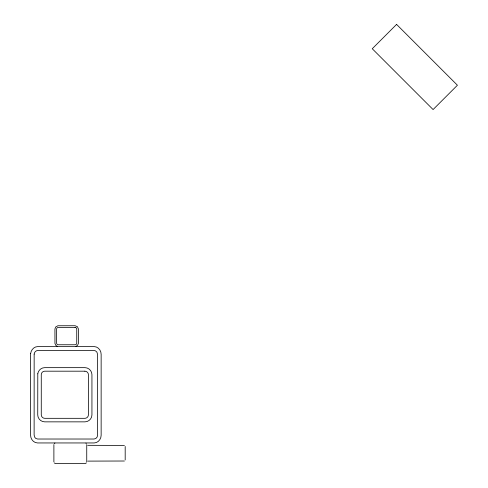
<?xml version="1.0" encoding="UTF-8"?>
<svg xmlns="http://www.w3.org/2000/svg" width="488" height="488" viewBox="0 0 488 488"><rect width="100%" height="100%" fill="white"/><g stroke="black" fill="none" stroke-linecap="round" stroke-linejoin="round"><path stroke-width="0.73" d="M86.394 462.941L85.064 463.6L55.565 463.6L54.235 462.941M54.375 443.397L54.918 443.031M124.422 461.014L87.73 461.111M75.939 346.327L77.439 345.461L78.397 343.522L78.422 329.04L77.439 326.722L75.121 325.746L57.846 325.77L55.62 327.051L54.93 329.04L54.955 343.522L55.913 345.461L57.413 346.327M87.73 445.318L124.422 445.41M85.9 443.128L86.248 443.397M125.184 446.459L125.184 459.964M86.742 444.58L86.742 461.923M53.887 444.58L53.887 461.923M30.64 353.599L30.585 435.217C30.53 439.035 33.562 442.921 37.545 442.951L94.184 442.951C98.167 442.921 101.199 439.035 101.144 435.217L101.144 354.325C101.199 350.506 98.167 346.62 94.184 346.59L37.722 346.59C33.977 346.62 30.988 350.006 30.64 353.599M34.154 354.111L34.123 435.089L34.855 437.486L35.892 438.492L37.661 439.023L94.068 439.023L95.837 438.492L97.13 437.053L97.606 435.089L97.606 354.453L96.874 352.061L95.422 350.823L94.068 350.524L37.838 350.524C35.898 350.506 34.331 352.251 34.154 354.111M37.79 373.79L37.735 414.91C37.71 418.6 40.992 421.882 44.682 421.852L84.991 421.852C88.682 421.882 91.97 418.6 91.939 414.91L91.939 374.601C91.97 370.904 88.682 367.623 84.991 367.653L44.682 367.653C41.279 367.641 38.186 370.416 37.79 373.79M396.585 24.4L372.259 48.733L433.082 109.556L457.415 85.229L396.585 24.4M75.067 327.418L58.285 327.418A1.677 1.677 0 0 0 56.608 329.095L56.608 343.088A1.677 1.677 0 0 0 58.285 344.76L75.067 344.76A1.677 1.677 0 0 0 76.744 343.088L76.744 329.095A1.677 1.677 0 0 0 75.067 327.418M84.875 371.185L44.798 371.185A3.532 3.532 0 0 0 41.267 374.711L41.267 414.794A3.532 3.532 0 0 0 44.798 418.32L84.875 418.32A3.532 3.532 0 0 0 88.407 414.794L88.407 374.711A3.532 3.532 0 0 0 84.875 371.185"/></g></svg>
